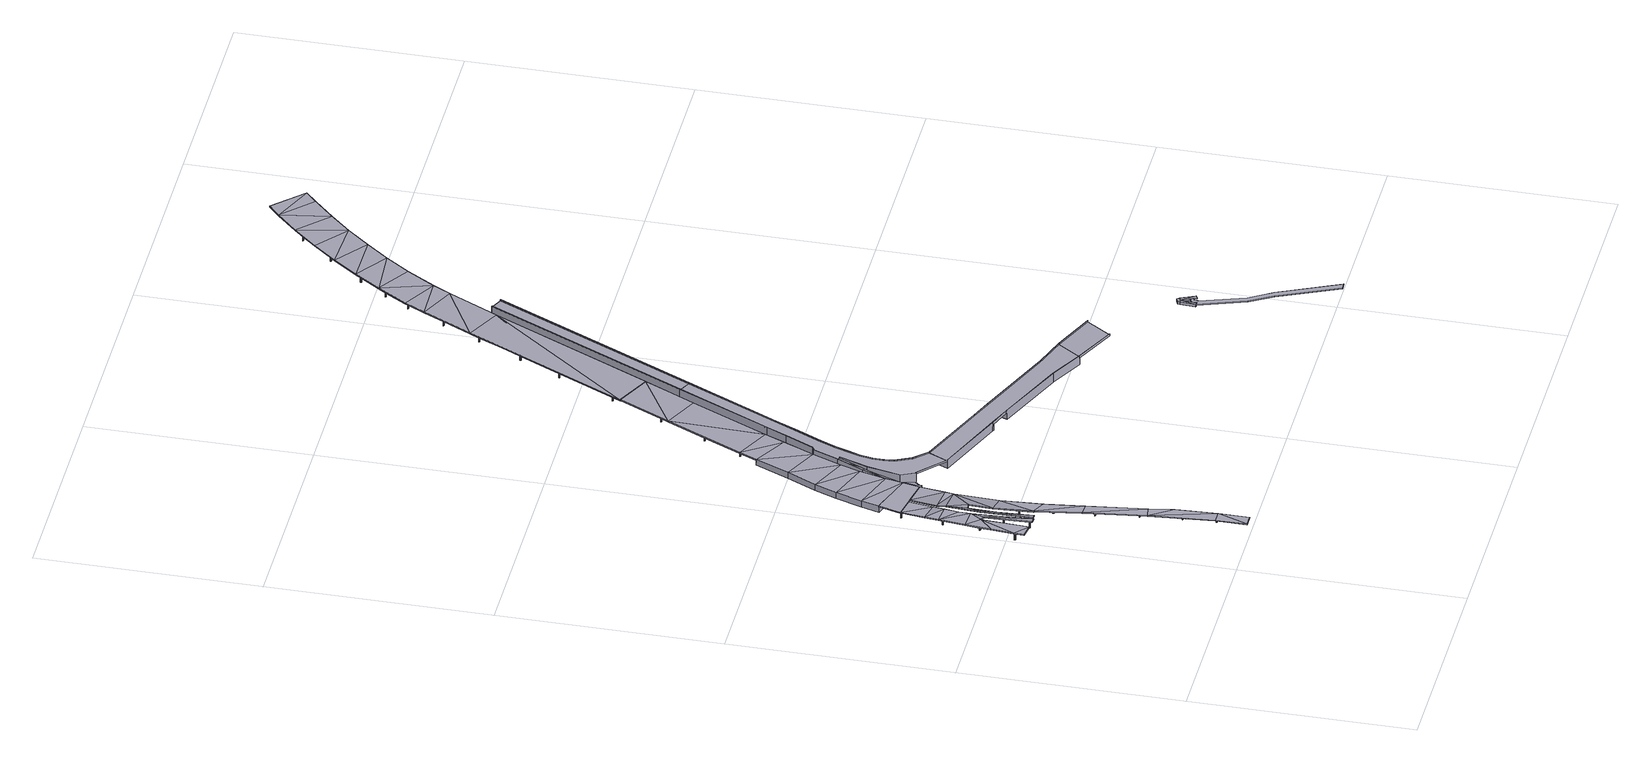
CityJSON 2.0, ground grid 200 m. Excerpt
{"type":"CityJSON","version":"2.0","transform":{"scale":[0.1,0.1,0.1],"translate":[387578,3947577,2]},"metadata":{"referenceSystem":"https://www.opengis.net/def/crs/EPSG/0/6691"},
"CityObjects":{
"bridge1":{"type":"Bridge","geometry":[{"type":"MultiSurface","lod":"2","boundaries":[[[0,1,2,3,4]],[[2,1,5,6]],[[0,7,8,5,1]],[[7,9,10,8]],[[9,11,12,10]],[[11,13,14,12]],[[13,4,3,15,14]],[[3,2,6,15]],[[16,17,18]],[[19,20,21]],[[22,19,23]],[[24,17,25]],[[20,26,21]],[[18,27,28]],[[25,22,23]],[[29,19,22]],[[25,23,24]],[[30,31,32]],[[18,28,16]],[[19,31,23]],[[31,30,33]],[[29,20,19]],[[16,25,17]],[[31,33,23]],[[34,35,36,37,38]],[[39,40,41]],[[42,43,44]],[[44,43,45]],[[44,46,42]],[[42,46,47]],[[48,39,49,50]],[[48,38,39]],[[48,34,38]],[[40,51,52]],[[4,13,53,54,3]],[[3,54,51,40,39,53,13,11,9,7,0,4]],[[38,37,55,56,57,58,59,60,61,62]],[[63,64,65,49,39,41]],[[50,49,65,66,67,68,69,70,64,63]],[[71,72,73,36,35,74]],[[37,36,73,75,76,77,78,79,72,71,62,61,55]],[[46,80,81,82,83,84,85,47]],[[80,48,47,85,86,87,88,89,81]],[[50,47,48]],[[27,18,44,45]],[[18,17,46,44]],[[17,24,80,46]],[[24,23,48,80]],[[23,33,34,48]],[[33,30,35,34]],[[30,32,74,35]],[[32,31,38,62,71,74]],[[31,19,39,38]],[[19,21,51,54,53,39]],[[21,26,52,51]],[[26,20,40,52]],[[20,29,41,40]],[[29,22,50,63,41]],[[22,25,47,50]],[[25,16,42,47]],[[16,28,43,42]],[[28,27,45,43]],[[90,91,92,93,94,95,96]],[[97,98,99,100,101,102,103]],[[8,10,12,14,15,6,5]],[[104,105,106,107,108,109,110]],[[111,112,113,114,115,116,117]],[[110,109,88,87]],[[104,110,87,86]],[[105,104,86,85,84]],[[106,105,84,83]],[[107,106,83,82]],[[108,107,82,81,89]],[[109,108,89,88]],[[117,116,64,70]],[[111,117,70,69]],[[112,111,69,68]],[[113,112,68,67]],[[114,113,67,66]],[[115,114,66,65]],[[116,115,65,64]],[[103,102,61,60]],[[97,103,60,59]],[[98,97,59,58]],[[99,98,58,57]],[[100,99,57,56]],[[101,100,56,55]],[[102,101,55,61]],[[79,96,95,72]],[[78,90,96,79]],[[77,91,90,78]],[[76,92,91,77]],[[75,93,92,76]],[[73,94,93,75]],[[72,95,94,73]]]}]},
"bridge2":{"type":"Bridge","geometry":[{"type":"MultiSurface","lod":"2","boundaries":[[[118,119,120]],[[121,122,123]],[[120,119,124]],[[120,125,118]],[[126,127,128]],[[129,130,131]],[[132,133,134]],[[125,121,118]],[[132,119,135]],[[132,134,136]],[[133,131,130]],[[122,137,123]],[[131,127,126]],[[125,138,121]],[[133,130,134]],[[139,140,141]],[[131,126,129]],[[139,141,142]],[[142,125,120]],[[124,132,136]],[[122,143,137]],[[126,128,144]],[[138,122,121]],[[142,120,139]],[[132,124,119]],[[145,146,147,148,149,150]],[[151,152,148,147,153,154,155,156,157,146,145,158]],[[159,160,161,162,163,164]],[[149,165,166,167,168,150]],[[148,152,167,166,169,170,171,172,173,165,149]],[[174,175,176,177,178]],[[168,178,177,179,180,181,182,183,176,175,150]],[[152,151,184,185,186]],[[187,186,185,188,189,190,191,192,184,151,158]],[[193,194,195,196,197,198,199,200]],[[193,201,202,203,204,205,206,164,207]],[[208,201,193,200,209,210,211,212,196,195,164,206,213,214]],[[215,216,187]],[[217,218,187,158]],[[219,220,221,218,217]],[[215,187,218,221,222,223,224,225,226,220,219]],[[227,228,229,230,163,162]],[[174,230,229,231,232,233,234,235,228,227,236]],[[159,236,227,162,161,237,238,239,240,241,160]],[[242,243,244,245,246]],[[247,246,245,248,249,250,251,252,244,243,253]],[[254,255,256]],[[256,255,257]],[[193,258,194]],[[164,163,207]],[[259,254,256]],[[259,256,260]],[[150,175,174,236]],[[259,260,215]],[[216,253,243,242]],[[242,187,216]],[[219,217,259,215]],[[158,145,150,261]],[[128,127,195,194]],[[127,131,164,195]],[[131,133,236,159,164]],[[133,132,150,236]],[[132,135,261,150]],[[135,119,158,261]],[[119,118,217,158]],[[118,121,259,217]],[[121,123,254,259]],[[123,137,255,254]],[[137,143,257,255]],[[143,122,256,257]],[[122,138,260,256]],[[138,125,215,260]],[[125,142,216,215]],[[142,141,253,216]],[[141,140,247,253]],[[140,139,242,246,247]],[[139,120,187,242]],[[120,124,152,186,187]],[[124,136,168,167,152]],[[136,134,174,178,168]],[[134,130,163,230,174]],[[130,129,207,163]],[[129,126,193,207]],[[126,144,258,193]],[[144,128,194,258]],[[262,263,264,265,266,267,268]],[[269,270,271,272,273,274,275]],[[276,277,278,279,280,281,282]],[[283,284,285,286,287,288,289]],[[290,291,292,293,294,295,296]],[[297,298,299,300,301,302,303]],[[304,305,306,307,308,309,310]],[[311,312,313,314,315,316,317]],[[318,319,320,321,322,323,324]],[[325,326,327,328,329,330,331]],[[303,302,198,197]],[[297,303,197,196,212]],[[212,211,298,297]],[[211,210,299,298]],[[210,209,300,299]],[[301,300,209,200,199]],[[302,301,199,198]],[[331,330,208,214]],[[325,331,214,213]],[[326,325,213,206,205]],[[205,204,327,326]],[[204,203,328,327]],[[203,202,329,328]],[[330,329,202,201,208]],[[241,324,323,160]],[[241,240,318,324]],[[240,239,319,318]],[[239,238,320,319]],[[238,237,321,320]],[[237,161,322,321]],[[161,160,323,322]],[[235,296,295,228]],[[235,234,290,296]],[[234,233,291,290]],[[233,232,292,291]],[[232,231,293,292]],[[231,229,294,293]],[[229,228,295,294]],[[289,288,176,183]],[[283,289,183,182]],[[284,283,182,181]],[[285,284,181,180]],[[286,285,180,179]],[[287,286,179,177]],[[288,287,177,176]],[[268,267,146,157]],[[262,268,157,156]],[[263,262,156,155]],[[264,263,155,154]],[[265,264,154,153]],[[266,265,153,147]],[[267,266,147,146]],[[282,281,165,173]],[[276,282,173,172]],[[277,276,172,171]],[[278,277,171,170]],[[279,278,170,169]],[[280,279,169,166]],[[281,280,166,165]],[[226,275,274,220]],[[225,269,275,226]],[[224,270,269,225]],[[223,271,270,224]],[[222,272,271,223]],[[221,273,272,222]],[[220,274,273,221]],[[192,317,316,184]],[[191,311,317,192]],[[190,312,311,191]],[[189,313,312,190]],[[188,314,313,189]],[[185,315,314,188]],[[184,316,315,185]],[[310,309,244,252]],[[304,310,252,251]],[[305,304,251,250]],[[306,305,250,249]],[[307,306,249,248]],[[308,307,248,245]],[[309,308,245,244]]]}]},
"bridge3":{"type":"Bridge","geometry":[{"type":"MultiSurface","lod":"2","boundaries":[[[332,333,334,335,336]],[[333,337,338,334]],[[337,333,332,339,340]],[[341,342,340,339]],[[343,344,342,341]],[[345,346,344,343]],[[336,335,347,346,345]],[[334,338,347,335]],[[348,349,350,351]],[[352,353,354]],[[355,356,336,345,343,341,339,332,357,352]],[[351,353,352,358,352,357,348]],[[350,359,351,354,353,351]],[[349,356,355,360,350]],[[356,349,348,357,332,336]],[[361,362,363]],[[364,365,366,367,368,369]],[[370,364,371]],[[372,363,373]],[[364,369,374,371]],[[372,361,363]],[[370,371,362]],[[361,370,362]],[[373,351,359]],[[372,373,359,350,360]],[[363,375,376,373]],[[362,377,375,363]],[[371,378,377,362]],[[378,371,374,379,380,381]],[[382,365,383,381,380,384]],[[365,364,385,383]],[[370,386,385,364]],[[361,387,386,370]],[[372,388,387,361]],[[388,372,360,355,389]],[[352,358,390,389,355]],[[354,351,373,376,390,358,352]],[[391,392,393]],[[393,392,394]],[[393,395,396]],[[393,396,391]],[[395,374,368,367]],[[367,366,396,395]],[[397,398,399,400,382,384]],[[401,402,400,399,403,404,405,406,407,398,397,408,409]],[[397,384,380,379,408]],[[410,411,412,413,414]],[[410,415,416,417,418,419,420,421,422,423]],[[416,415,424,425,426,427,428,429,430,431,432,409,408,423,422]],[[433,434,435,436,437,438,439,440,441,442,443]],[[444,442,441,445,446,447,436,435,448,449,450,451,452,434,433,410,414]],[[412,411,453,444,414,413,454,455,456,457,458]],[[443,459,460,461,462,463,464,465,466,467,468,469,470,471,472,473,424,415,410,433]],[[401,474,475,476,402]],[[425,476,475,477,478,479,480,481,474,401,409,432,426]],[[459,402,476,425,424,473,467,466,482,483,460]],[[374,395,408,379]],[[395,393,410,423,408]],[[393,394,453,411,410]],[[394,392,444,453]],[[392,391,443,442,444]],[[391,396,402,459,443]],[[365,382,400,402,396,366]],[[368,374,379,374,369]],[[484,485,486,487,488,489,490]],[[491,492,493,494,495,496,497]],[[498,499,500,501,502,503,504]],[[505,506,507,508,509,510,511]],[[512,513,514,515,516,517,518]],[[519,520,521,522,523,524,525]],[[526,527,528,529,530,531,532]],[[533,534,535,536,537,538,539]],[[540,541,542,543,544,545,546]],[[340,342,344,346,347,338,337]],[[390,376,375,377,378,381,383,385,386,387,388,389]],[[431,546,545,432]],[[430,540,546,431]],[[429,541,540,430]],[[428,542,541,429]],[[427,543,542,428]],[[426,544,543,427]],[[432,545,544,426]],[[525,524,474,481]],[[519,525,481,480]],[[520,519,480,479]],[[521,520,479,478]],[[522,521,478,477]],[[523,522,477,475]],[[524,523,475,474]],[[407,532,531,398]],[[406,526,532,407]],[[405,527,526,406]],[[404,528,527,405]],[[403,529,528,404]],[[399,530,529,403]],[[398,531,530,399]],[[466,465,511,510,482]],[[465,464,505,511]],[[464,463,506,505]],[[463,462,507,506]],[[462,461,508,507]],[[461,460,483,509,508]],[[483,482,510,509]],[[539,538,473,472]],[[533,539,472,471]],[[534,533,471,470]],[[535,534,470,469]],[[536,535,469,468]],[[537,536,468,467]],[[538,537,467,473]],[[421,497,496,422]],[[420,491,497,421]],[[419,492,491,420]],[[418,493,492,419]],[[417,494,493,418]],[[416,495,494,417]],[[422,496,495,416]],[[504,503,412,458]],[[498,504,458,457]],[[499,498,457,456]],[[500,499,456,455]],[[454,501,500,455]],[[413,502,501,454]],[[503,502,413,412]],[[452,490,489,434]],[[451,484,490,452]],[[450,485,484,451]],[[449,486,485,450]],[[448,487,486,449]],[[435,488,487,448]],[[434,489,488,435]],[[518,517,438,437]],[[512,518,437,436,447]],[[513,512,447,446]],[[514,513,446,445]],[[515,514,445,441,440]],[[516,515,440,439]],[[517,516,439,438]]]}]},
"bridge4":{"type":"Bridge","geometry":[{"type":"MultiSurface","lod":"2","boundaries":[[[547,548,549,550]],[[551,552,553,554]],[[555,556,557,558]],[[559,549,548,560]],[[561,547,550,562]],[[560,552,551,559]],[[562,558,557,561]],[[555,554,553,556]],[[551,554,555,558,562,550,549,559]],[[547,563,564,565,566,567,568,569,570,548]],[[571,572,573,553,552]],[[571,574,575,576,577,572]],[[574,578,579,580,581,575]],[[578,582,583,579]],[[583,582,584,567,566,585,586,587]],[[588,587,586,589]],[[590,588,589,591,592,593]],[[594,595,596,592,591,597]],[[598,594,597,557,556]],[[553,573,598,556]],[[548,547,561,557,561,547]],[[599,560,548,570]],[[599,570,569,600]],[[600,569,568,601]],[[601,568,567,584]],[[585,566,565,602]],[[602,565,564,603]],[[603,564,563,604]],[[561,604,563,547]],[[584,582,578,574,571,552,560,599,600,601]],[[586,585,602,603,604,561,557,597,591,589]],[[590,580,579,583,587,588]],[[577,595,594,598,573,572]],[[577,576,596,595]],[[581,580,590,593]],[[576,575,581,593,592,596]]]}]},
"bridge5":{"type":"Bridge","geometry":[{"type":"MultiSurface","lod":"2","boundaries":[[[605,606,607,608,609,610,611,612,613,614,615,616,617,567,566,618,619,620,621,622,623,624,625,626,627,628,629,630]],[[631,632,633,634,635]],[[633,632,636,637,638,639,640,641,642]],[[643,644,645,646,647]],[[648,645,644,649]],[[648,649,650,651]],[[651,650,652,653]],[[653,652,654,655]],[[656,657,658,659]],[[660,661,657,656]],[[662,663,661,660]],[[664,665,663,662]],[[666,667,665,664]],[[668,669,667,666]],[[670,671,669,668]],[[672,621,673,674,671,670]],[[673,635,634,674]],[[637,636,675,676,677]],[[676,675,678,611,679,680,681,682]],[[683,643,683,610,684,685,611,610]],[[617,616,686,687]],[[688,622,621,672]],[[689,686,616,615]],[[690,689,615,614]],[[691,690,614,613]],[[692,691,613,612]],[[678,692,612,611]],[[693,683,610,609]],[[693,609,608,694]],[[694,608,607,695]],[[695,607,606,696]],[[697,696,606,605]],[[698,630,629,699,700,701]],[[699,629,628,702]],[[702,628,627,703]],[[703,627,626,704]],[[704,626,625,705]],[[705,625,624,706]],[[706,624,623,707]],[[707,623,622,688]],[[678,675,636,632,631,582,584,687,686,689,690,691,692]],[[652,650,649,644,643,683,693,694,695,696,697,654]],[[699,702,703,704,705,706,707,688,672,670,668,666,664,662,660,656,659,708,700]],[[672,709,710,711,585,586,712,713]],[[582,631,635,714]],[[713,715,673,621,672]],[[712,716,715,713]],[[586,717,716,712]],[[687,584,567,617]],[[709,620,619,710]],[[710,619,618,711]],[[711,618,566,585]],[[715,716,717,714,635,673]],[[582,714,717,586,585,566,567,584]],[[620,709,672,621]],[[679,685,684,718,680]],[[685,679,611]],[[610,718,684]],[[719,720,641]],[[719,640,639]],[[721,719,639,638]],[[640,719,641]],[[637,677,721,638]],[[722,721,677,676,682]],[[718,681,680]],[[722,682,681,718]],[[720,723,724,725,642,641]],[[725,724,726,727,728]],[[728,727,729,730]],[[730,729,647,646]],[[683,731,718,610]],[[732,723,720,719,721,733]],[[733,721,722,734]],[[731,734,722,718]],[[732,726,724,723]],[[732,733,726]],[[733,729,727,726]],[[734,729,733]],[[643,647,729,731,683]],[[734,731,729]],[[605,698,701,735,736]],[[737,738,655,654]],[[739,738,737,740,736,735,741,742]],[[743,658,739,742]],[[743,744,708,659,658]],[[697,654,697,605,630,698,605]],[[740,697,605,736]],[[741,735,701,700,708,744]],[[697,740,737,654]],[[741,744,743,742]],[[633,642,725,728,730,646,645,648,651,653,655,738,739,658,657,661,663,665,667,669,671,674,634]]]}]},
"bridge6":{"type":"Bridge","geometry":[{"type":"MultiSurface","lod":"2","boundaries":[[[745,746,747]],[[746,745,748]],[[749,746,748,750,751]],[[747,752,753,754,745]],[[747,746,749,751,753,752]],[[755,756,757]],[[755,757,758]],[[757,759,760,758]],[[756,755,761,762]],[[758,760,761,755]],[[745,757,756,763,764,748]],[[764,765,750,748]],[[763,766,765,764]],[[756,762,766,763]],[[745,754,759,757]],[[751,750,765,766,762,761,760,759,754,753]]]}]},
"bridge7":{"type":"Bridge","geometry":[{"type":"MultiSurface","lod":"2","boundaries":[[[767,768,769,770,771,772,773,774,775,776,777,778,779,780,781]],[[782,783,784,785,786,787,788,789,790]],[[775,774,786,785]],[[774,773,787,786]],[[773,772,788,787]],[[772,771,789,788]],[[771,770,790,789]],[[769,782,790,770]],[[777,776,784,783]],[[776,775,785,784]],[[791,753,792,793,794,795,796]],[[780,779,796,795]],[[779,778,791,796]],[[783,782,753,791,778,777]],[[792,753,782,769,768]],[[767,793,792,768]],[[781,794,793,767]],[[780,795,794,781]]]}]},
"bridge8":{"type":"Bridge","geometry":[{"type":"MultiSurface","lod":"2","boundaries":[[[797,798,799,800]],[[801,802,803,804]],[[805,806,802,801]],[[807,808,806,805]],[[809,810,808,807]],[[811,812,810,809]],[[813,814,812,811]],[[804,803,814,813]],[[815,816,817]],[[816,818,819]],[[820,821,822]],[[823,824,825]],[[826,827,828]],[[820,822,829]],[[818,830,819]],[[831,832,833,823]],[[819,830,834]],[[831,823,800,799]],[[823,825,832,831,799,798,797,800]],[[817,835,826]],[[830,822,834]],[[834,822,821]],[[817,826,815]],[[824,820,836]],[[835,827,826]],[[815,837,816]],[[837,818,816]],[[836,820,829]],[[836,825,824]],[[838,839,840,841,842,843,844,845]],[[838,846,841,840,847,848,849,850,851,839]],[[852,853,854,855,856]],[[857,858,856,855,859,860,861,862,863,854,853]],[[864,865,866,867,868,858]],[[869,867,866,870,871,872,873,874,865,864,875]],[[876,877,878,879,846,838,845]],[[880,879,878,881,882,883,884,885,877,876]],[[886,804,813,887,888,889,890,891,892,893,894,895,896]],[[897,898,899,843,842,887,813,811,809,807,805,801,804,886]],[[844,843,899,900,901,902,903,904,898,897,905,906,907]],[[908,909,910,911,912,913,914,915,916,917,918,919,920]],[[921,888,887,842,922,923,924,925,926,927,928,929]],[[930,931,932,933,909,908,934,935,936,937,938,920,919,939]],[[923,922,933,932,940,941,942,943,944,931,930,921,929]],[[945,946,947]],[[948,949,950,951,952]],[[953,954,951,950,955,956,957,958,959,949,948,960,961]],[[945,947,962]],[[963,918,917,911,910,954,953,964,965,966,967,968,961,960,969,970,971,972,973]],[[867,869,945,868]],[[868,945,962]],[[852,974,975,976]],[[853,852,976,857]],[[977,978,979,980,858,857]],[[977,981,980,979,982,983,984,985,986,978]],[[987,988,989,875,864,858,980,981]],[[869,875,989,990,991,992,993,994,988,987]],[[995,996,997,975,974,998]],[[976,975,997,999,1000,1001,1002,1003,996,995]],[[998,1004,1005,1006,1007,1008,1009,1010,1011,1012]],[[1013,1014,1015,1016,1017]],[[998,974,1017,1016,1018,1019,1020,1021,1022,1015,1014]],[[1023,1024,1025,939,919,918,963,1026,1027,1028,1029,970,969]],[[896,895,889,888,921,930,939,1025,1030,1031,1032,1033,1034,1024,1023]],[[1035,1036,1037,1038,1039]],[[1014,1013,1038,1037,1040,1041,1042,1043,1044,1036,1035,1004,998]],[[1045,1046,1012,1011,1005,1004,1035,1039]],[[1046,1045,1047,1048,1049,1050,1051,1052,1053,1054]],[[845,844,907,1055,1056,1057,1058,1059,906,905]],[[879,880,1060,1061,1062,1063,1064,1065,1039,846]],[[1039,1065,1066,1067,1060,880,1054,1053,1047,1045]],[[832,825,845,905,897,886,896,1023,969]],[[825,836,880,876,845]],[[836,829,1046,1054,880]],[[829,822,998,1012,1046]],[[822,830,976,995,998]],[[830,818,857,976]],[[818,837,981,977,857]],[[837,815,869,987,981]],[[815,826,945,869]],[[826,828,946,945]],[[828,827,947,946]],[[827,835,962,947]],[[835,817,868,962]],[[817,816,858,868]],[[816,819,852,856,858]],[[819,834,974,852]],[[834,821,1013,1017,974]],[[821,820,1039,1038,1013]],[[820,824,846,1039]],[[824,823,842,841,846]],[[823,833,952,951,954,910,909,933,922,842]],[[833,832,969,960,948,952]],[[1068,1069,1070,1071,1072,1073,1074]],[[1075,1076,1077,1078,1079,1080,1081]],[[1082,1083,1084,1085,1086,1087,1088]],[[1089,1090,1091,1092,1093,1094,1095]],[[1096,1097,1098,1099,1100,1101,1102]],[[1103,1104,1105,1106,1107,1108,1109]],[[1110,1111,1112,1113,1114,1115,1116]],[[1117,1118,1119,1120,1121,1122,1123]],[[1124,1125,1126,1127,1128,1129,1130]],[[1131,1132,1133,1134,1135,1136,1137]],[[1138,1139,1140,1141,1142,1143,1144]],[[1145,1146,1147,1148,1149,1150,1151]],[[1152,1153,1154,1155,1156,1157,1158]],[[1159,1160,1161,1162,1163,1164,1165]],[[1166,1167,1168,1169,1170,1171,1172]],[[1173,1174,1175,1176,1177,1178,1179]],[[806,808,810,812,814,803,802]],[[1180,1181,1182,1183,1184,1185,1186]],[[1187,1188,1189,1190,1191,1192,1193]],[[1194,1195,1196,1197,1198,1199,1200]],[[1201,1202,1203,1204,1205,1206,1207]],[[1208,1209,1210,1211,1212,1213,1214]],[[1215,1216,1217,1218,1219,1220,1221]],[[1222,1223,1224,1225,1226,1227,1228]],[[971,970,1029,1228,1227]],[[1029,1028,1222,1228]],[[1028,1027,1223,1222]],[[1027,1026,1224,1223]],[[963,973,1225,1224,1026]],[[1226,1225,973,972]],[[1227,1226,972,971]],[[968,1221,1220,961]],[[967,1215,1221,968]],[[966,1216,1215,967]],[[965,1217,1216,966]],[[964,1218,1217,965]],[[953,1219,1218,964]],[[961,1220,1219,953]],[[959,1214,1213,949]],[[958,1208,1214,959]],[[957,1209,1208,958]],[[956,1210,1209,957]],[[955,1211,1210,956]],[[950,1212,1211,955]],[[949,1213,1212,950]],[[916,1207,1206,917]],[[915,1201,1207,916]],[[914,1202,1201,915]],[[913,1203,1202,914]],[[912,1204,1203,913]],[[911,1205,1204,912]],[[917,1206,1205,911]],[[1200,1199,1024,1034]],[[1194,1200,1034,1033]],[[1195,1194,1033,1032]],[[1196,1195,1032,1031]],[[1197,1196,1031,1030]],[[1198,1197,1030,1025]],[[1199,1198,1025,1024]],[[1193,1192,920,938]],[[1187,1193,938,937]],[[1188,1187,937,936]],[[1189,1188,936,935]],[[1190,1189,935,934]],[[1191,1190,934,908]],[[1192,1191,908,920]],[[944,1186,1185,931]],[[943,1180,1186,944]],[[942,1181,1180,943]],[[941,1182,1181,942]],[[940,1183,1182,941]],[[932,1184,1183,940]],[[931,1185,1184,932]],[[928,1179,1178,929]],[[927,1173,1179,928]],[[926,1174,1173,927]],[[925,1175,1174,926]],[[924,1176,1175,925]],[[923,1177,1176,924]],[[929,1178,1177,923]],[[1172,1171,895,894]],[[1166,1172,894,893]],[[1167,1166,893,892]],[[1168,1167,892,891]],[[1169,1168,891,890]],[[1170,1169,890,889]],[[1171,1170,889,895]],[[904,1165,1164,898]],[[903,1159,1165,904]],[[902,1160,1159,903]],[[901,1161,1160,902]],[[900,1162,1161,901]],[[899,1163,1162,900]],[[898,1164,1163,899]],[[1158,1157,906,1059]],[[1152,1158,1059,1058]],[[1153,1152,1058,1057]],[[1154,1153,1057,1056]],[[1155,1154,1056,1055]],[[1156,1155,1055,907]],[[1157,1156,907,906]],[[885,1151,1150,877]],[[884,1145,1151,885]],[[883,1146,1145,884]],[[882,1147,1146,883]],[[881,1148,1147,882]],[[878,1149,1148,881]],[[877,1150,1149,878]],[[851,1144,1143,839]],[[850,1138,1144,851]],[[849,1139,1138,850]],[[848,1140,1139,849]],[[847,1141,1140,848]],[[840,1142,1141,847]],[[839,1143,1142,840]],[[1052,1131,1137,1053]],[[1051,1132,1131,1052]],[[1050,1133,1132,1051]],[[1049,1134,1133,1050]],[[1048,1135,1134,1049]],[[1047,1136,1135,1048]],[[1136,1047,1053,1137]],[[1129,1062,1061,1130]],[[1124,1130,1061,1060]],[[1067,1125,1124,1060]],[[1066,1126,1125,1067]],[[1065,1064,1127,1126,1066]],[[1063,1128,1127,1064]],[[1062,1129,1128,1063]],[[1044,1116,1115,1036]],[[1043,1110,1116,1044]],[[1042,1111,1110,1043]],[[1041,1112,1111,1042]],[[1040,1113,1112,1041]],[[1037,1114,1113,1040]],[[1036,1115,1114,1037]],[[1010,1123,1122,1011]],[[1009,1117,1123,1010]],[[1008,1118,1117,1009]],[[1007,1119,1118,1008]],[[1006,1120,1119,1007]],[[1005,1121,1120,1006]],[[1011,1122,1121,1005]],[[1022,1109,1108,1015]],[[1021,1103,1109,1022]],[[1020,1104,1103,1021]],[[1019,1105,1104,1020]],[[1018,1106,1105,1019]],[[1016,1107,1106,1018]],[[1015,1108,1107,1016]],[[1003,1102,1101,996]],[[1003,1002,1096,1102]],[[1002,1001,1097,1096]],[[1001,1000,1098,1097]],[[1000,999,1099,1098]],[[999,997,1100,1099]],[[997,996,1101,1100]],[[1074,1073,854,863]],[[1068,1074,863,862]],[[1069,1068,862,861]],[[1070,1069,861,860]],[[1071,1070,860,859]],[[1072,1071,859,855]],[[1073,1072,855,854]],[[1095,1094,978,986]],[[1089,1095,986,985]],[[1090,1089,985,984]],[[1091,1090,984,983]],[[1092,1091,983,982]],[[1093,1092,982,979]],[[1094,1093,979,978]],[[1081,1080,988,994]],[[1075,1081,994,993]],[[1076,1075,993,992]],[[1077,1076,992,991]],[[1078,1077,991,990]],[[1079,1078,990,989]],[[1080,1079,989,988]],[[874,1088,1087,865]],[[873,1082,1088,874]],[[872,1083,1082,873]],[[871,1084,1083,872]],[[870,1085,1084,871]],[[866,1086,1085,870]],[[865,1087,1086,866]]]}]}
},
"vertices":[
[27,1927,84],[27,1925,84],[30,1923,84],[34,1923,84],[35,1925,84],[27,1925,14],[30,1923,14],[27,1930,84],[27,1930,14],[30,1932,84],[30,1932,14],[34,1931,83],[34,1931,14],[36,1927,84],[36,1927,14],[34,1924,14],[107,2725,79],[254,2587,82],[273,2689,76],[161,2252,86],[16,1936,94],[133,1827,95],[63,2368,85],[237,2356,82],[241,2466,82],[92,2603,84],[8,1843,97],[311,2912,71],[143,2942,73],[37,2138,89],[257,1813,93],[205,2237,85],[217,1818,94],[241,2131,86],[241,2131,76],[257,1813,83],[253,1845,83],[226,2064,78],[205,2237,75],[161,2252,76],[16,1936,84],[37,2138,79],[107,2725,69],[143,2942,63],[273,2689,66],[311,2912,61],[254,2587,72],[92,2603,74],[237,2356,72],[159,2255,76],[63,2368,75],[133,1827,85],[8,1843,87],[155,2167,78],[141,1946,82],[222,2063,78],[224,2067,78],[222,2070,78],[218,2072,78],[215,2069,78],[215,2065,78],[218,2062,78],[210,2060,79],[47,2231,78],[110,2244,77],[115,2245,77],[117,2249,77],[115,2253,77],[110,2254,77],[107,2252,77],[107,2247,77],[216,1837,83],[232,1840,83],[236,1841,83],[217,1818,84],[238,1845,83],[236,1849,83],[232,1850,83],[229,1848,83],[229,1843,83],[241,2466,72],[128,2570,74],[129,2573,74],[128,2577,74],[123,2578,74],[121,2576,74],[120,2575,74],[120,2571,74],[123,2568,74],[127,2569,74],[229,1848,14],[232,1850,14],[236,1849,14],[238,1845,14],[236,1841,14],[232,1840,14],[229,1843,14],[215,2069,14],[218,2072,14],[222,2071,14],[224,2067,14],[222,2063,14],[218,2062,14],[215,2065,14],[120,2575,14],[123,2578,14],[128,2577,14],[129,2573,14],[127,2569,14],[123,2568,14],[120,2571,14],[107,2252,14],[110,2254,14],[115,2253,14],[117,2249,14],[115,2245,14],[110,2244,14],[107,2247,14],
[370,2404,78],[366,2195,77],[514,2562,68],[321,2402,75],[270,2162,93],[304,2150,84],[500,2167,68],[305,2583,82],[708,316,66],[607,312,65],[609,40,63],[686,685,67],[649,909,67],[551,891,67],[405,1849,71],[472,1442,69],[572,1439,68],[390,1845,75],[526,1788,68],[311,1820,92],[280,2285,87],[523,2640,67],[553,2868,67],[342,2906,70],[305,2666,76],[269,1820,99],[710,43,66],[392,1965,63],[399,1967,62],[404,1968,62],[443,1976,60],[432,1938,60],[405,1849,61],[368,2194,66],[500,2167,58],[406,1972,62],[404,1976,62],[399,1977,63],[396,1974,63],[396,1970,63],[366,2195,67],[542,954,57],[589,964,57],[593,965,57],[628,972,57],[649,909,57],[551,891,57],[465,1945,59],[469,1946,59],[515,1956,58],[526,1788,58],[471,1950,59],[469,1954,59],[465,1955,59],[462,1952,59],[462,1948,59],[572,1439,58],[472,1685,60],[486,1688,59],[490,1689,59],[538,1699,58],[492,1693,59],[490,1697,59],[486,1698,59],[482,1695,59],[482,1691,59],[452,2212,61],[456,2213,61],[502,2223,58],[514,2562,58],[458,2217,61],[456,2221,61],[452,2222,61],[449,2219,61],[449,2215,61],[708,316,56],[609,40,53],[607,312,55],[646,314,56],[646,313,56],[650,310,56],[654,311,56],[655,314,56],[630,600,57],[633,601,57],[635,605,57],[633,609,57],[629,610,57],[628,609,57],[686,685,57],[629,600,57],[656,315,56],[654,319,56],[650,320,56],[646,317,56],[626,607,57],[626,603,57],[305,2583,72],[305,2666,66],[370,2404,68],[499,2546,59],[332,2510,70],[464,2539,61],[469,2540,61],[471,2544,61],[469,2548,61],[465,2549,61],[461,2546,61],[461,2542,61],[508,1333,59],[529,1338,58],[533,1338,58],[585,1350,57],[535,1342,58],[533,1346,58],[529,1347,58],[525,1345,58],[525,1340,58],[472,1442,59],[595,969,57],[593,973,57],[589,974,57],[585,971,57],[585,967,57],[523,2640,57],[415,2799,59],[536,2825,57],[540,2826,57],[548,2828,57],[553,2868,57],[542,2830,57],[540,2834,57],[536,2835,57],[532,2832,57],[532,2828,57],[342,2906,60],[304,2150,74],[311,1820,82],[270,2162,83],[269,1820,89],[710,43,56],[321,2402,65],[280,2285,77],[390,1845,65],[396,1974,14],[399,1977,14],[404,1976,14],[406,1972,14],[404,1968,14],[399,1967,14],[396,1970,14],[461,2546,14],[465,2549,14],[469,2548,14],[471,2544,14],[469,2540,14],[464,2539,14],[461,2542,14],[462,1952,14],[465,1955,14],[469,1954,14],[471,1950,14],[469,1946,14],[465,1945,14],[462,1948,14],[482,1695,14],[486,1698,14],[490,1697,14],[492,1693,14],[490,1689,14],[486,1688,14],[482,1691,14],[525,1345,14],[529,1347,14],[533,1346,14],[535,1342,14],[533,1338,14],[529,1338,14],[525,1340,14],[646,317,14],[650,320,14],[654,319,14],[656,315,14],[654,311,14],[650,310,14],[646,313,14],[532,2832,14],[536,2835,14],[540,2834,14],[542,2830,14],[540,2826,14],[536,2825,14],[532,2828,14],[449,2219,14],[452,2222,14],[456,2221,14],[458,2217,14],[456,2213,14],[452,2212,14],[449,2215,14],[585,971,14],[589,974,14],[593,973,14],[595,969,14],[593,965,14],[589,964,14],[585,967,14],[626,607,14],[629,610,14],[633,609,14],[635,605,14],[633,601,14],[629,600,14],[626,603,14],
[148,2940,63],[148,2939,63],[152,2936,63],[156,2937,63],[157,2939,63],[148,2939,9],[152,2936,9],[149,2943,63],[148,2943,9],[152,2946,63],[152,2946,9],[156,2945,63],[156,2945,9],[158,2941,63],[158,2941,9],[156,2937,9],[143,2941,73],[553,2867,67],[582,3017,67],[192,3142,73],[191,3141,63],[191,3142,63],[192,3142,63],[582,3015,57],[553,2867,57],[143,2941,63],[191,3141,73],[578,3018,67],[582,3015,67],[673,3412,67],[395,3737,73],[314,3538,72],[836,3850,67],[970,4138,59],[970,4137,59],[968,4137,59],[888,4181,60],[662,4306,63],[732,3590,68],[518,4001,71],[615,3177,66],[237,3305,72],[660,4307,63],[314,3538,9],[237,3305,9],[395,3737,9],[518,4001,9],[660,4307,53],[661,4309,53],[661,4309,9],[970,4138,49],[970,4138,9],[967,4139,49],[836,3850,9],[732,3590,9],[673,3412,9],[615,3177,9],[582,3015,9],[191,3141,9],[1380,5009,58],[1600,5471,59],[1061,5160,63],[1282,5623,65],[734,4466,61],[1052,4314,56],[881,4260,50],[998,4286,48],[1002,4287,47],[1044,4295,47],[963,4357,48],[1052,4314,46],[1004,4290,47],[1002,4294,47],[998,4295,47],[995,4293,48],[995,4288,48],[734,4466,51],[744,4461,51],[1061,5160,53],[1090,5220,54],[1113,5225,53],[1118,5226,53],[1210,5246,52],[1058,4835,51],[919,4805,52],[921,4809,52],[919,4813,52],[915,4814,52],[912,4811,52],[912,4807,52],[915,4804,52],[891,4799,52],[1056,4682,49],[1055,4528,48],[759,4464,51],[761,4468,51],[759,4472,51],[755,4473,51],[751,4470,51],[751,4466,51],[754,4463,51],[1203,5093,51],[1331,5121,50],[1336,5122,50],[1393,5134,49],[1393,5131,49],[1396,5128,49],[1400,5129,49],[1402,5133,49],[1401,5136,49],[1445,5145,48],[1380,5009,48],[1600,5471,49],[1400,5137,49],[1396,5138,49],[1393,5135,49],[1338,5125,50],[1336,5129,50],[1332,5130,50],[1328,5128,50],[1328,5123,50],[1282,5623,55],[1120,5230,53],[1118,5234,53],[1114,5235,53],[1110,5232,53],[1110,5228,53],[1245,4723,48],[1203,4714,48],[1204,4715,48],[1202,4719,48],[1198,4720,48],[1195,4718,48],[1195,4713,48],[1196,4712,48],[1138,4699,49],[1139,4703,49],[1138,4707,49],[1133,4708,49],[1130,4706,49],[1130,4701,49],[1133,4699,49],[971,4359,48],[976,4359,48],[1053,4376,47],[978,4363,48],[976,4367,48],[971,4368,48],[968,4366,48],[968,4361,48],[1198,4711,48],[1202,4711,48],[1328,5128,9],[1332,5130,9],[1336,5129,9],[1338,5125,9],[1336,5122,9],[1331,5121,9],[1328,5123,9],[912,4811,9],[915,4814,9],[919,4813,9],[921,4809,9],[919,4805,9],[915,4804,9],[912,4807,9],[1110,5232,9],[1114,5235,9],[1118,5234,9],[1120,5230,9],[1118,5226,9],[1113,5225,9],[1110,5228,9],[1195,4718,9],[1198,4720,9],[1202,4719,9],[1204,4715,9],[1202,4711,9],[1198,4711,9],[1195,4713,9],[1393,5135,9],[1396,5138,9],[1400,5137,9],[1402,5133,9],[1400,5129,9],[1396,5128,9],[1393,5131,9],[968,4366,9],[971,4368,9],[976,4367,9],[978,4363,9],[976,4359,9],[971,4359,9],[968,4361,9],[995,4293,9],[998,4295,9],[1002,4294,9],[1004,4290,9],[1002,4287,9],[998,4286,9],[995,4288,9],[1130,4706,9],[1133,4708,9],[1138,4707,9],[1139,4703,9],[1138,4699,9],[1133,4699,9],[1130,4701,9],[751,4470,9],[755,4473,9],[759,4472,9],[761,4468,9],[759,4464,9],[754,4463,9],[751,4466,9],
[2837,2156,96],[2692,1951,96],[3063,1768,96],[3214,1991,96],[3061,1766,106],[2690,1949,106],[2690,1949,86],[3061,1766,86],[3216,1993,86],[2839,2158,86],[2839,2158,106],[3216,1993,106],[3063,1768,106],[2692,1951,106],[2837,2156,106],[3214,1991,106],[2556,2253,96],[1825,2555,97],[1639,2630,97],[1023,2885,97],[941,2710,97],[1569,2456,97],[1755,2381,97],[2392,2112,96],[2391,2109,106],[2391,2109,17],[2690,1949,17],[1754,2378,107],[1754,2378,81],[1765,2374,81],[1764,2374,17],[1568,2453,107],[1568,2454,17],[1576,2450,17],[1576,2450,81],[940,2707,107],[940,2707,17],[941,2710,107],[1023,2885,107],[1024,2888,107],[1024,2888,17],[1640,2633,17],[1640,2633,107],[1642,2632,17],[1826,2558,107],[1826,2558,81],[1642,2632,81],[2557,2255,17],[1830,2556,17],[1830,2556,81],[2557,2255,106],[2839,2158,17],[2392,2112,106],[1755,2381,107],[1569,2456,107],[1639,2630,107],[1825,2555,107],[2556,2253,106],
[1484,5148,98],[1087,4306,97],[1001,4122,97],[881,3869,97],[844,3846,97],[757,3624,97],[787,3613,97],[790,3612,97],[697,3354,97],[637,3053,97],[693,2931,97],[702,2934,97],[702,2933,97],[908,3004,97],[838,3150,97],[828,3236,97],[830,3242,97],[828,3243,97],[832,3342,97],[852,3454,97],[890,3571,97],[930,3685,97],[988,3821,97],[1108,4073,97],[1194,4257,97],[1591,5097,97],[701,2930,107],[691,2927,107],[691,2927,14],[701,2930,14],[701,2930,92],[634,3053,107],[634,3053,34],[638,3042,32],[643,3033,31],[687,2936,18],[688,2934,18],[688,2934,14],[754,3625,107],[841,3848,107],[841,3848,15],[754,3626,15],[754,3626,107],[878,3871,15],[878,3871,107],[998,4123,107],[998,4123,15],[1084,4307,107],[1084,4307,15],[1481,5150,108],[1481,5150,15],[1196,4256,107],[1196,4256,15],[1594,5096,15],[1594,5096,107],[1110,4072,107],[1110,4072,15],[991,3820,107],[991,3820,15],[933,3684,107],[933,3684,15],[893,3571,107],[893,3571,14],[855,3453,107],[855,3453,14],[835,3342,107],[835,3342,14],[830,3242,107],[830,3242,92],[830,3242,14],[695,3355,107],[695,3355,73],[688,3324,70],[787,3613,107],[787,3612,97],[786,3611,97],[713,3405,79],[702,3375,76],[757,3624,107],[779,3616,97],[786,3614,97],[702,2934,107],[702,2933,107],[828,3243,107],[693,2931,107],[637,3053,107],[697,3354,107],[790,3612,107],[844,3846,107],[881,3869,107],[1001,4122,107],[1087,4306,107],[1484,5148,108],[1591,5097,98],[1194,4257,107],[1591,5098,107],[1591,5098,98],[1108,4073,107],[988,3821,107],[930,3685,107],[890,3571,107],[852,3454,107],[832,3342,107],[1591,5097,107],[828,3236,107],[838,3150,107],[908,3004,107],[911,3005,107],[841,3150,107],[940,2707,92],[841,3150,92],[911,3005,92],[1024,2888,92],[756,3622,97],[632,2874,18],[633,2871,18],[580,3024,33],[669,3387,76],[633,2871,28],[631,2868,28],[631,2868,14],[630,2872,28],[576,3024,42],[576,3024,14],[666,3388,86],[666,3388,15],[756,3622,107],[632,2874,28],[580,3024,43],[669,3387,86],[2455,6917,98],[2349,6965,98],[2347,6967,108],[2347,6967,15],[2458,6916,15],[2349,6965,108],[2455,6917,108],[2458,6916,108],[1594,5096,108],[1591,5097,108],
[3767,1309,46],[3728,1169,48],[3755,1165,48],[3738,1304,46],[3728,1169,38],[3738,1304,22],[3728,1169,22],[3755,1165,38],[3755,1165,22],[3767,1309,22],[3872,1197,33],[3796,1321,46],[3772,1311,46],[3849,1181,33],[3772,1311,22],[3849,1181,22],[3872,1197,22],[3796,1321,22],[3779,1344,46],[3740,1328,46],[3740,1328,22],[3779,1344,22],
[3793,1230,49],[3758,1203,49],[3755,1165,49],[3728,1169,49],[3872,744,48],[3997,540,48],[4237,3,48],[4291,10,48],[4045,556,48],[3920,760,48],[3784,1160,49],[3786,1159,49],[3787,1162,49],[3790,1194,49],[3809,1207,49],[3755,1165,39],[3784,1160,39],[3920,760,38],[4045,556,38],[4291,10,38],[4237,3,38],[3997,540,38],[3872,744,38],[3728,1169,39],[3786,1159,22],[3758,1203,22],[3793,1230,22],[3809,1207,22],[3790,1194,22],[3787,1162,22],
[2194,6806,62],[2198,6807,62],[2200,6810,62],[2199,6813,62],[2191,6808,52],[2191,6808,4],[2194,6806,4],[2194,6806,52],[2191,6813,52],[2191,6813,4],[2194,6815,52],[2194,6815,4],[2199,6814,52],[2198,6814,4],[2200,6810,52],[2200,6810,4],[2198,6807,52],[2198,6807,4],[3150,8848,75],[3239,8401,72],[3410,8585,75],[2789,8424,71],[3073,8203,71],[2601,7528,65],[2752,7779,70],[2462,7973,70],[2294,6918,62],[2518,7368,65],[1973,7072,70],[3333,9028,77],[3704,8870,76],[3444,9133,77],[2295,7705,67],[2622,8207,71],[2209,6809,62],[1281,5621,65],[1600,5469,59],[2910,8000,71],[3592,8765,77],[2192,7518,71],[2964,8638,72],[2039,7107,59],[2410,7187,54],[2414,7188,54],[2430,7192,54],[2294,6918,52],[2285,6922,52],[2091,7015,57],[1973,7072,60],[2518,7368,55],[2416,7192,54],[2414,7196,54],[2410,7197,54],[2406,7194,54],[2406,7190,54],[3073,8203,61],[3024,8241,61],[3112,8260,61],[3116,8261,61],[3123,8263,61],[2789,8424,61],[3239,8401,62],[3118,8265,61],[3116,8269,61],[3112,8270,61],[3109,8268,61],[3109,8263,61],[3202,8589,63],[3301,8611,64],[3305,8611,64],[3370,8625,65],[3410,8585,65],[3150,8848,65],[3307,8615,64],[3306,8619,64],[3301,8620,64],[3298,8618,64],[3298,8613,64],[3164,8777,64],[2098,7326,60],[2126,7332,60],[2130,7333,60],[2446,7401,57],[2192,7518,61],[2132,7337,60],[2130,7341,60],[2126,7342,60],[2122,7339,60],[2122,7335,60],[1807,6722,59],[2209,6809,52],[2092,6658,52],[1766,6588,58],[1768,6592,58],[1767,6596,58],[1762,6597,58],[1759,6594,58],[1759,6590,58],[1762,6587,58],[1740,6583,58],[1858,6830,59],[2173,6898,54],[2177,6899,54],[2179,6903,54],[2178,6907,54],[2173,6908,54],[2170,6905,54],[2170,6901,54],[1930,6980,59],[1956,6986,59],[1960,6987,59],[1803,6101,52],[1914,6125,50],[1853,5997,50],[1808,5987,50],[1810,5991,50],[1808,5995,50],[1804,5996,51],[1801,5994,51],[1801,5989,51],[1804,5986,50],[1518,5925,54],[1626,6063,54],[1799,6100,52],[1952,6480,53],[2100,6512,51],[1982,6486,53],[1983,6490,53],[1982,6494,53],[1977,6495,53],[1974,6492,53],[1974,6488,53],[1977,6485,53],[1875,6381,53],[2000,6408,51],[2004,6409,51],[2056,6420,51],[1805,6105,52],[1803,6109,52],[1799,6110,52],[1795,6107,52],[1795,6103,52],[1774,6252,54],[2006,6413,51],[2004,6417,51],[2000,6418,52],[1997,6415,52],[1997,6411,52],[3333,9028,67],[3444,9133,67],[3704,8870,66],[1501,5516,51],[1587,5535,50],[1591,5536,49],[1636,5545,49],[1600,5469,49],[1562,5597,51],[1672,5621,49],[1593,5540,49],[1591,5544,50],[1587,5545,50],[1583,5542,50],[1583,5538,50],[1403,5563,53],[1557,5596,51],[3592,8765,67],[1345,5703,55],[1564,5601,51],[1562,5605,51],[1558,5606,51],[1554,5603,51],[1554,5599,51],[1281,5621,55],[1339,5696,55],[1340,5696,55],[1344,5696,55],[1346,5700,55],[2910,8000,61],[2676,8168,61],[2622,8207,61],[2818,8460,61],[2857,8469,61],[2861,8469,61],[3100,8521,62],[2964,8638,62],[2863,8473,61],[2862,8477,61],[2857,8478,61],[2854,8476,61],[2854,8471,61],[3069,8756,63],[3106,8764,64],[3111,8765,64],[3113,8769,64],[3111,8773,64],[3107,8774,64],[3103,8771,64],[3103,8767,64],[2581,8148,61],[2607,8153,61],[2611,8154,61],[2462,7973,60],[2613,8158,61],[2611,8162,61],[2607,8163,61],[2603,8160,61],[2603,8156,61],[2481,7911,60],[2443,7903,60],[2444,7907,60],[2443,7910,60],[2438,7911,60],[2435,7909,60],[2435,7905,60],[2438,7902,60],[2414,7897,59],[2752,7779,60],[2585,7891,60],[2866,7951,61],[2871,7952,61],[2877,7953,61],[2873,7956,61],[2871,7960,61],[2867,7961,61],[2863,7958,61],[2863,7954,61],[1560,6206,57],[1580,6210,57],[1585,6211,57],[1344,5704,55],[1340,5705,55],[1336,5703,55],[1336,5698,55],[1586,6215,57],[1585,6219,57],[1580,6220,57],[1577,6217,57],[1577,6213,57],[2551,7689,57],[2709,7723,59],[2713,7724,59],[2721,7726,59],[2601,7528,55],[2715,7728,59],[2713,7732,59],[2709,7733,59],[2705,7730,59],[2705,7726,59],[2331,7684,57],[2295,7705,57],[2312,7680,57],[2314,7684,57],[2312,7688,57],[2308,7689,57],[2305,7687,57],[2305,7682,57],[2308,7680,57],[2277,7673,58],[1962,6991,59],[1960,6995,59],[1956,6996,59],[1952,6993,59],[1952,6989,59],[2581,7528,55],[2581,7524,55],[2585,7521,55],[2589,7522,55],[2591,7526,55],[2590,7528,55],[2589,7530,55],[2585,7531,55],[3109,8268,4],[3112,8270,4],[3116,8269,4],[3118,8265,4],[3116,8261,4],[3112,8260,4],[3109,8263,4],[3103,8772,4],[3107,8774,4],[3111,8773,4],[3113,8769,4],[3111,8765,4],[3106,8764,4],[3103,8767,4],[3298,8618,4],[3301,8620,4],[3306,8619,4],[3307,8615,4],[3305,8611,4],[3301,8611,4],[3298,8613,4],[2854,8476,4],[2857,8478,4],[2862,8477,4],[2863,8473,4],[2861,8469,4],[2857,8469,4],[2854,8471,4],[2603,8160,4],[2607,8163,4],[2611,8162,4],[2613,8158,4],[2611,8154,4],[2607,8153,4],[2603,8156,4],[2863,7958,4],[2867,7961,4],[2871,7960,4],[2873,7956,4],[2871,7952,4],[2866,7951,4],[2863,7954,4],[2705,7730,4],[2709,7733,4],[2713,7732,4],[2715,7728,4],[2713,7724,4],[2709,7723,4],[2705,7726,4],[2435,7909,4],[2438,7912,4],[2443,7911,4],[2444,7907,4],[2443,7903,4],[2438,7902,4],[2435,7905,4],[2581,7528,4],[2585,7531,4],[2589,7530,4],[2591,7526,4],[2589,7522,4],[2585,7521,4],[2581,7524,4],[2305,7682,4],[2305,7687,4],[2308,7689,4],[2312,7688,4],[2314,7684,4],[2312,7680,4],[2308,7680,4],[2406,7194,4],[2410,7197,4],[2414,7196,4],[2416,7192,4],[2414,7188,4],[2410,7187,4],[2406,7190,4],[2122,7339,4],[2126,7342,4],[2130,7341,4],[2132,7337,4],[2130,7333,4],[2126,7332,4],[2122,7335,4],[1952,6993,4],[1956,6996,4],[1960,6995,4],[1962,6991,4],[1960,6987,4],[1955,6986,4],[1952,6989,4],[2170,6905,4],[2173,6908,4],[2178,6907,4],[2179,6903,4],[2177,6899,4],[2173,6898,4],[2170,6901,4],[1759,6594,4],[1762,6597,4],[1767,6596,4],[1768,6592,4],[1766,6588,4],[1762,6587,4],[1759,6590,4],[1974,6492,4],[1977,6495,4],[1982,6494,4],[1983,6490,4],[1982,6486,4],[1977,6485,4],[1974,6488,4],[1997,6415,4],[2000,6418,4],[2004,6417,4],[2006,6413,4],[2004,6409,4],[2000,6408,4],[1997,6411,4],[1795,6107,4],[1799,6110,4],[1803,6109,4],[1805,6105,4],[1803,6101,4],[1799,6100,4],[1795,6103,4],[1577,6217,4],[1580,6220,4],[1585,6219,4],[1586,6215,4],[1585,6211,4],[1580,6210,4],[1577,6213,4],[1801,5994,4],[1804,5996,4],[1808,5995,4],[1810,5991,4],[1808,5987,4],[1804,5986,4],[1801,5989,4],[1583,5542,4],[1587,5545,4],[1591,5544,4],[1593,5540,4],[1591,5536,4],[1587,5535,4],[1583,5538,4],[1554,5603,4],[1558,5606,4],[1562,5605,4],[1564,5601,4],[1562,5597,4],[1557,5596,4],[1554,5599,4],[1336,5703,4],[1340,5705,4],[1344,5704,4],[1346,5700,4],[1344,5696,4],[1340,5696,4],[1336,5698,4]
]}
